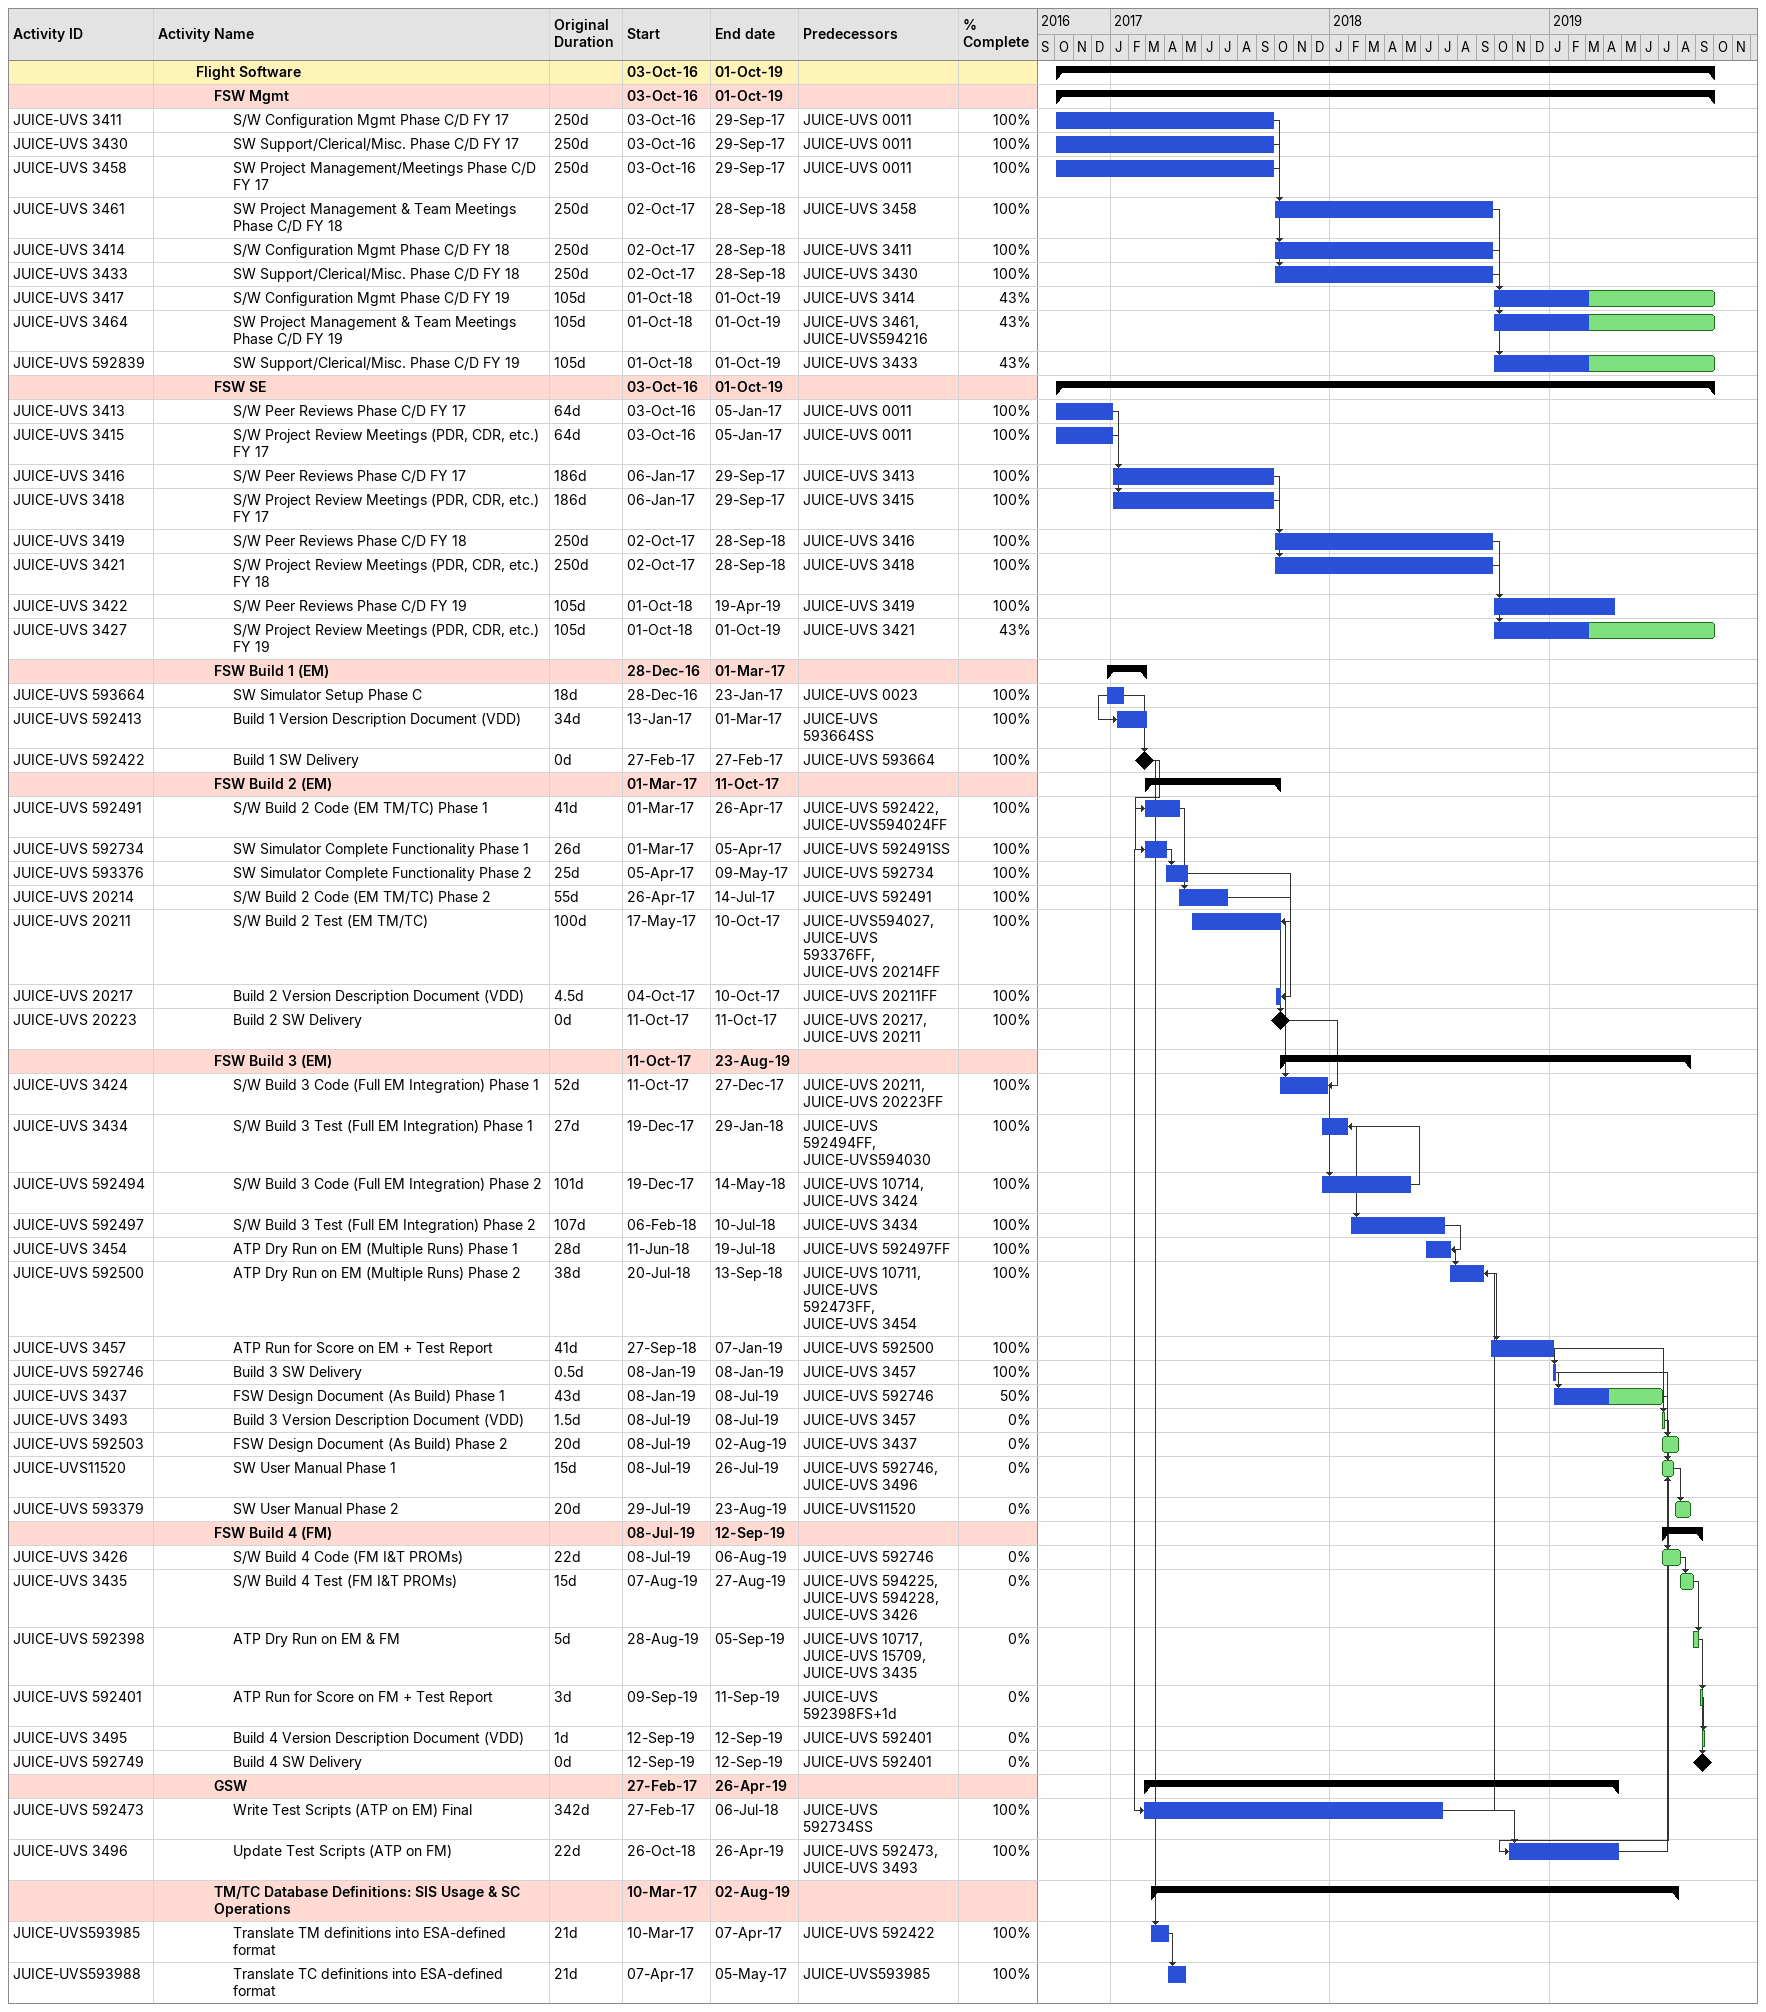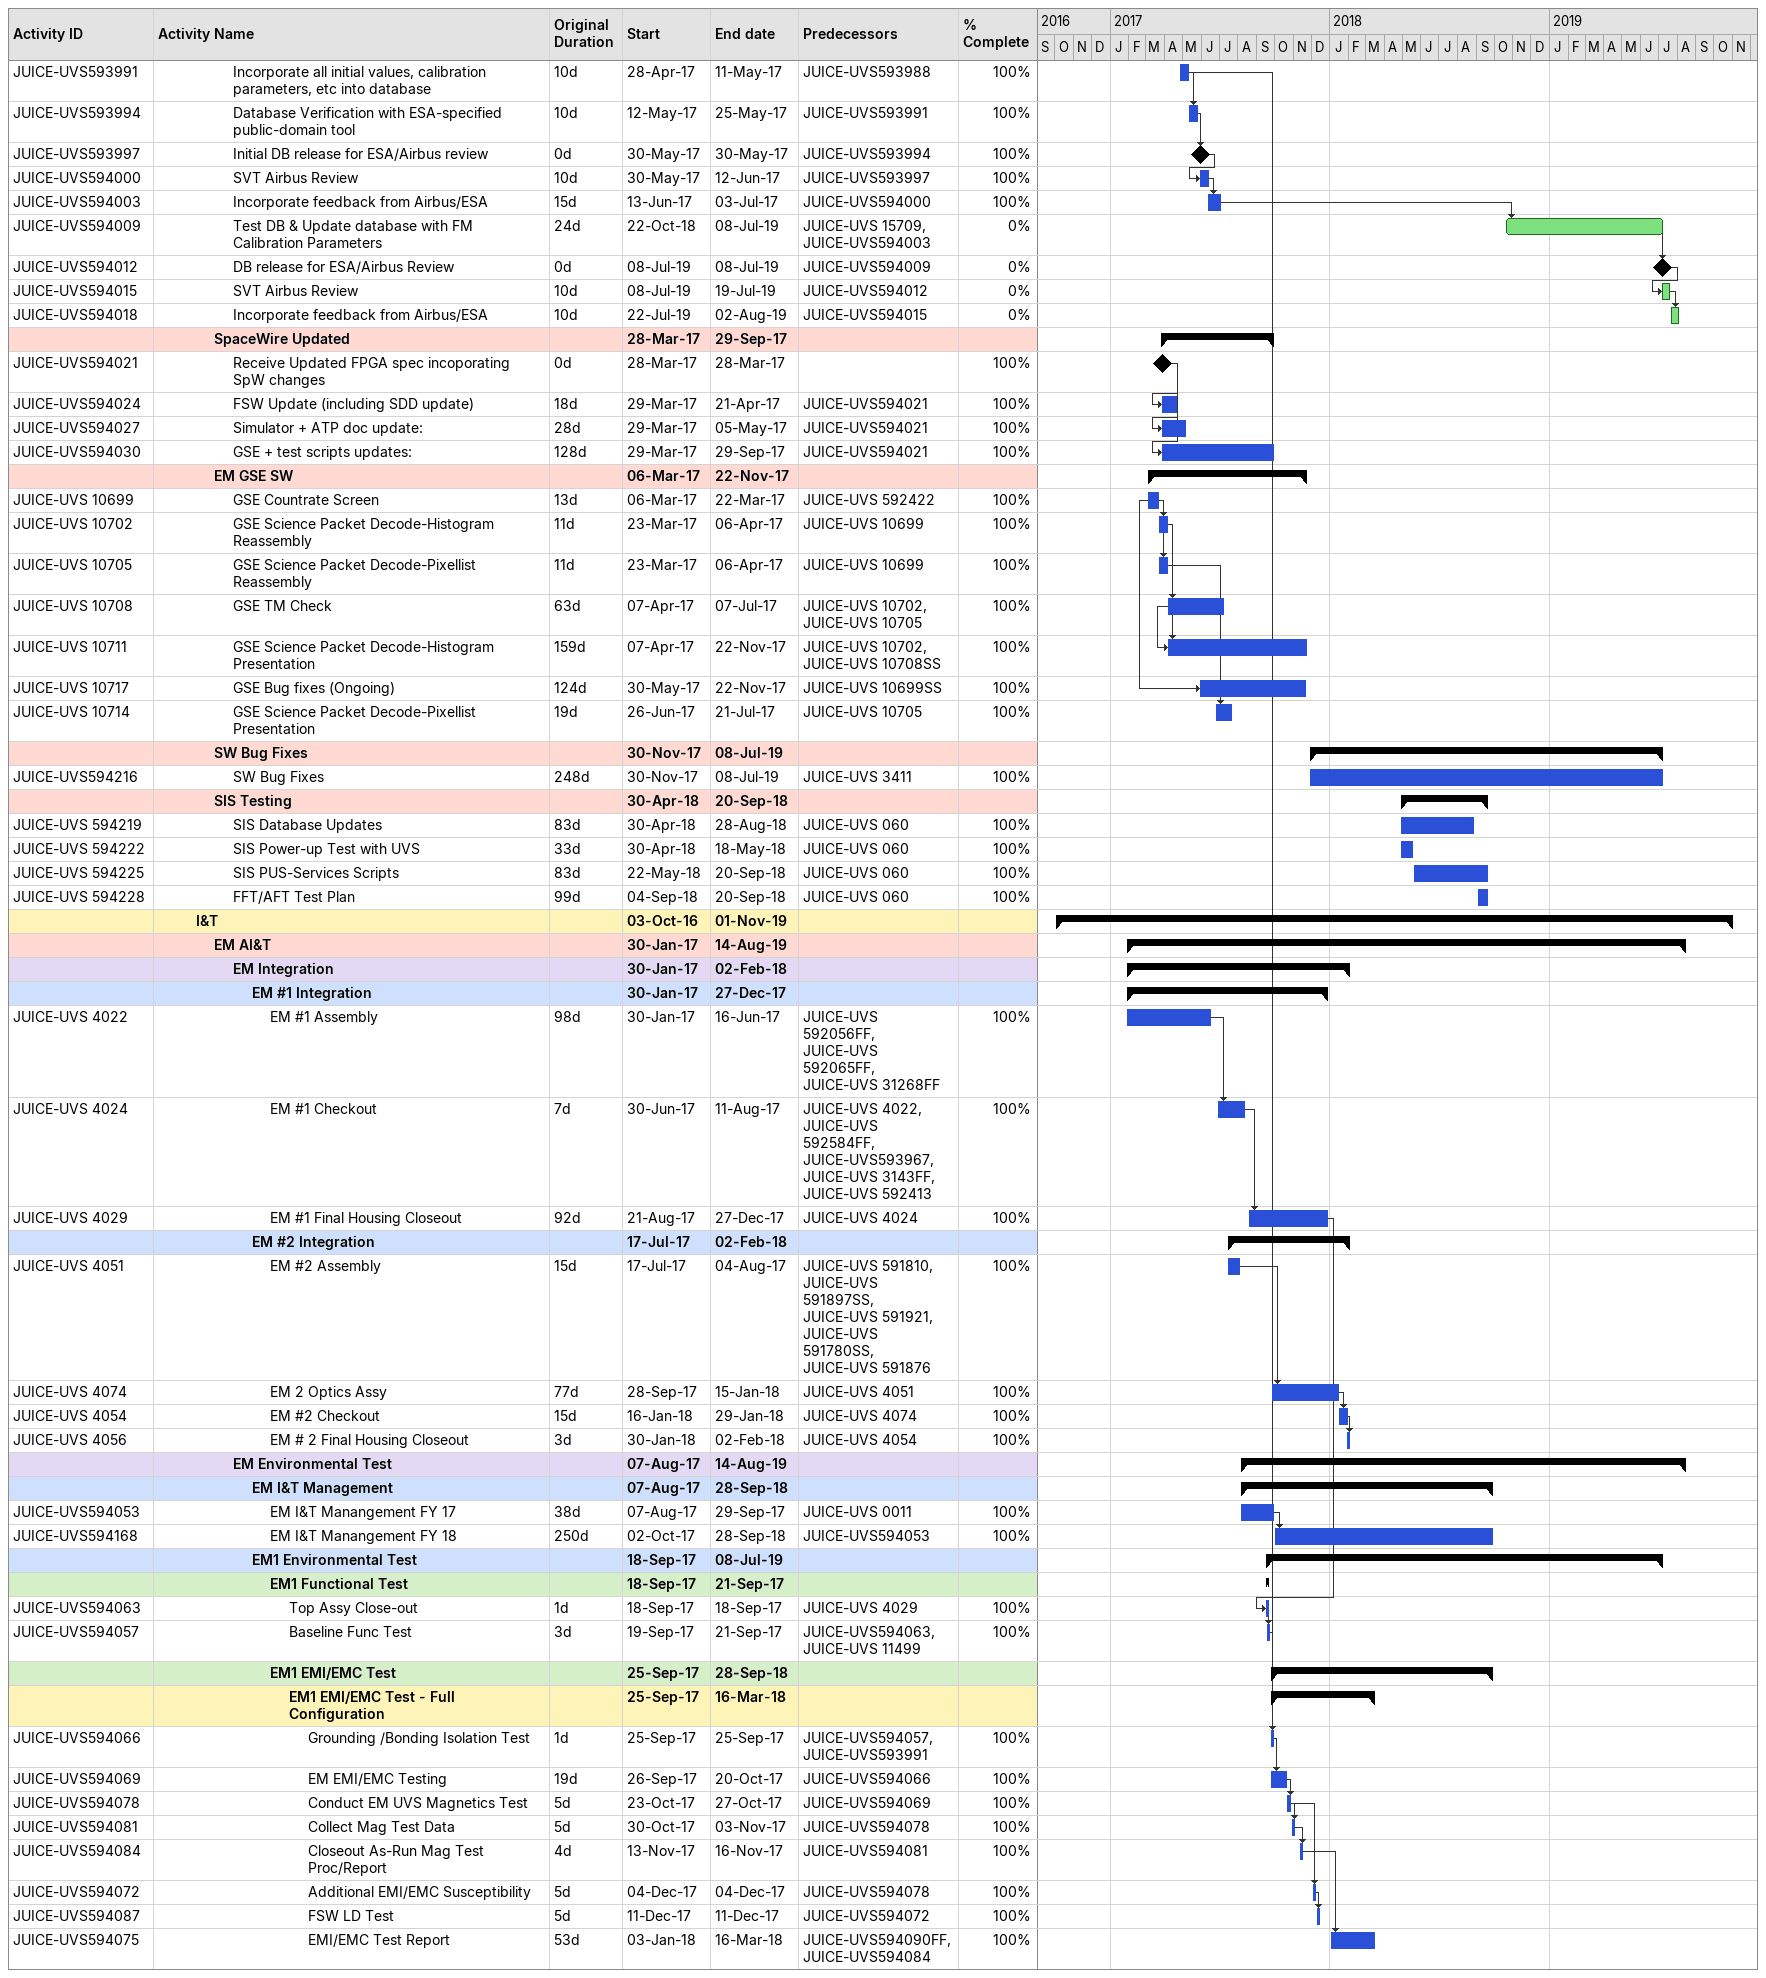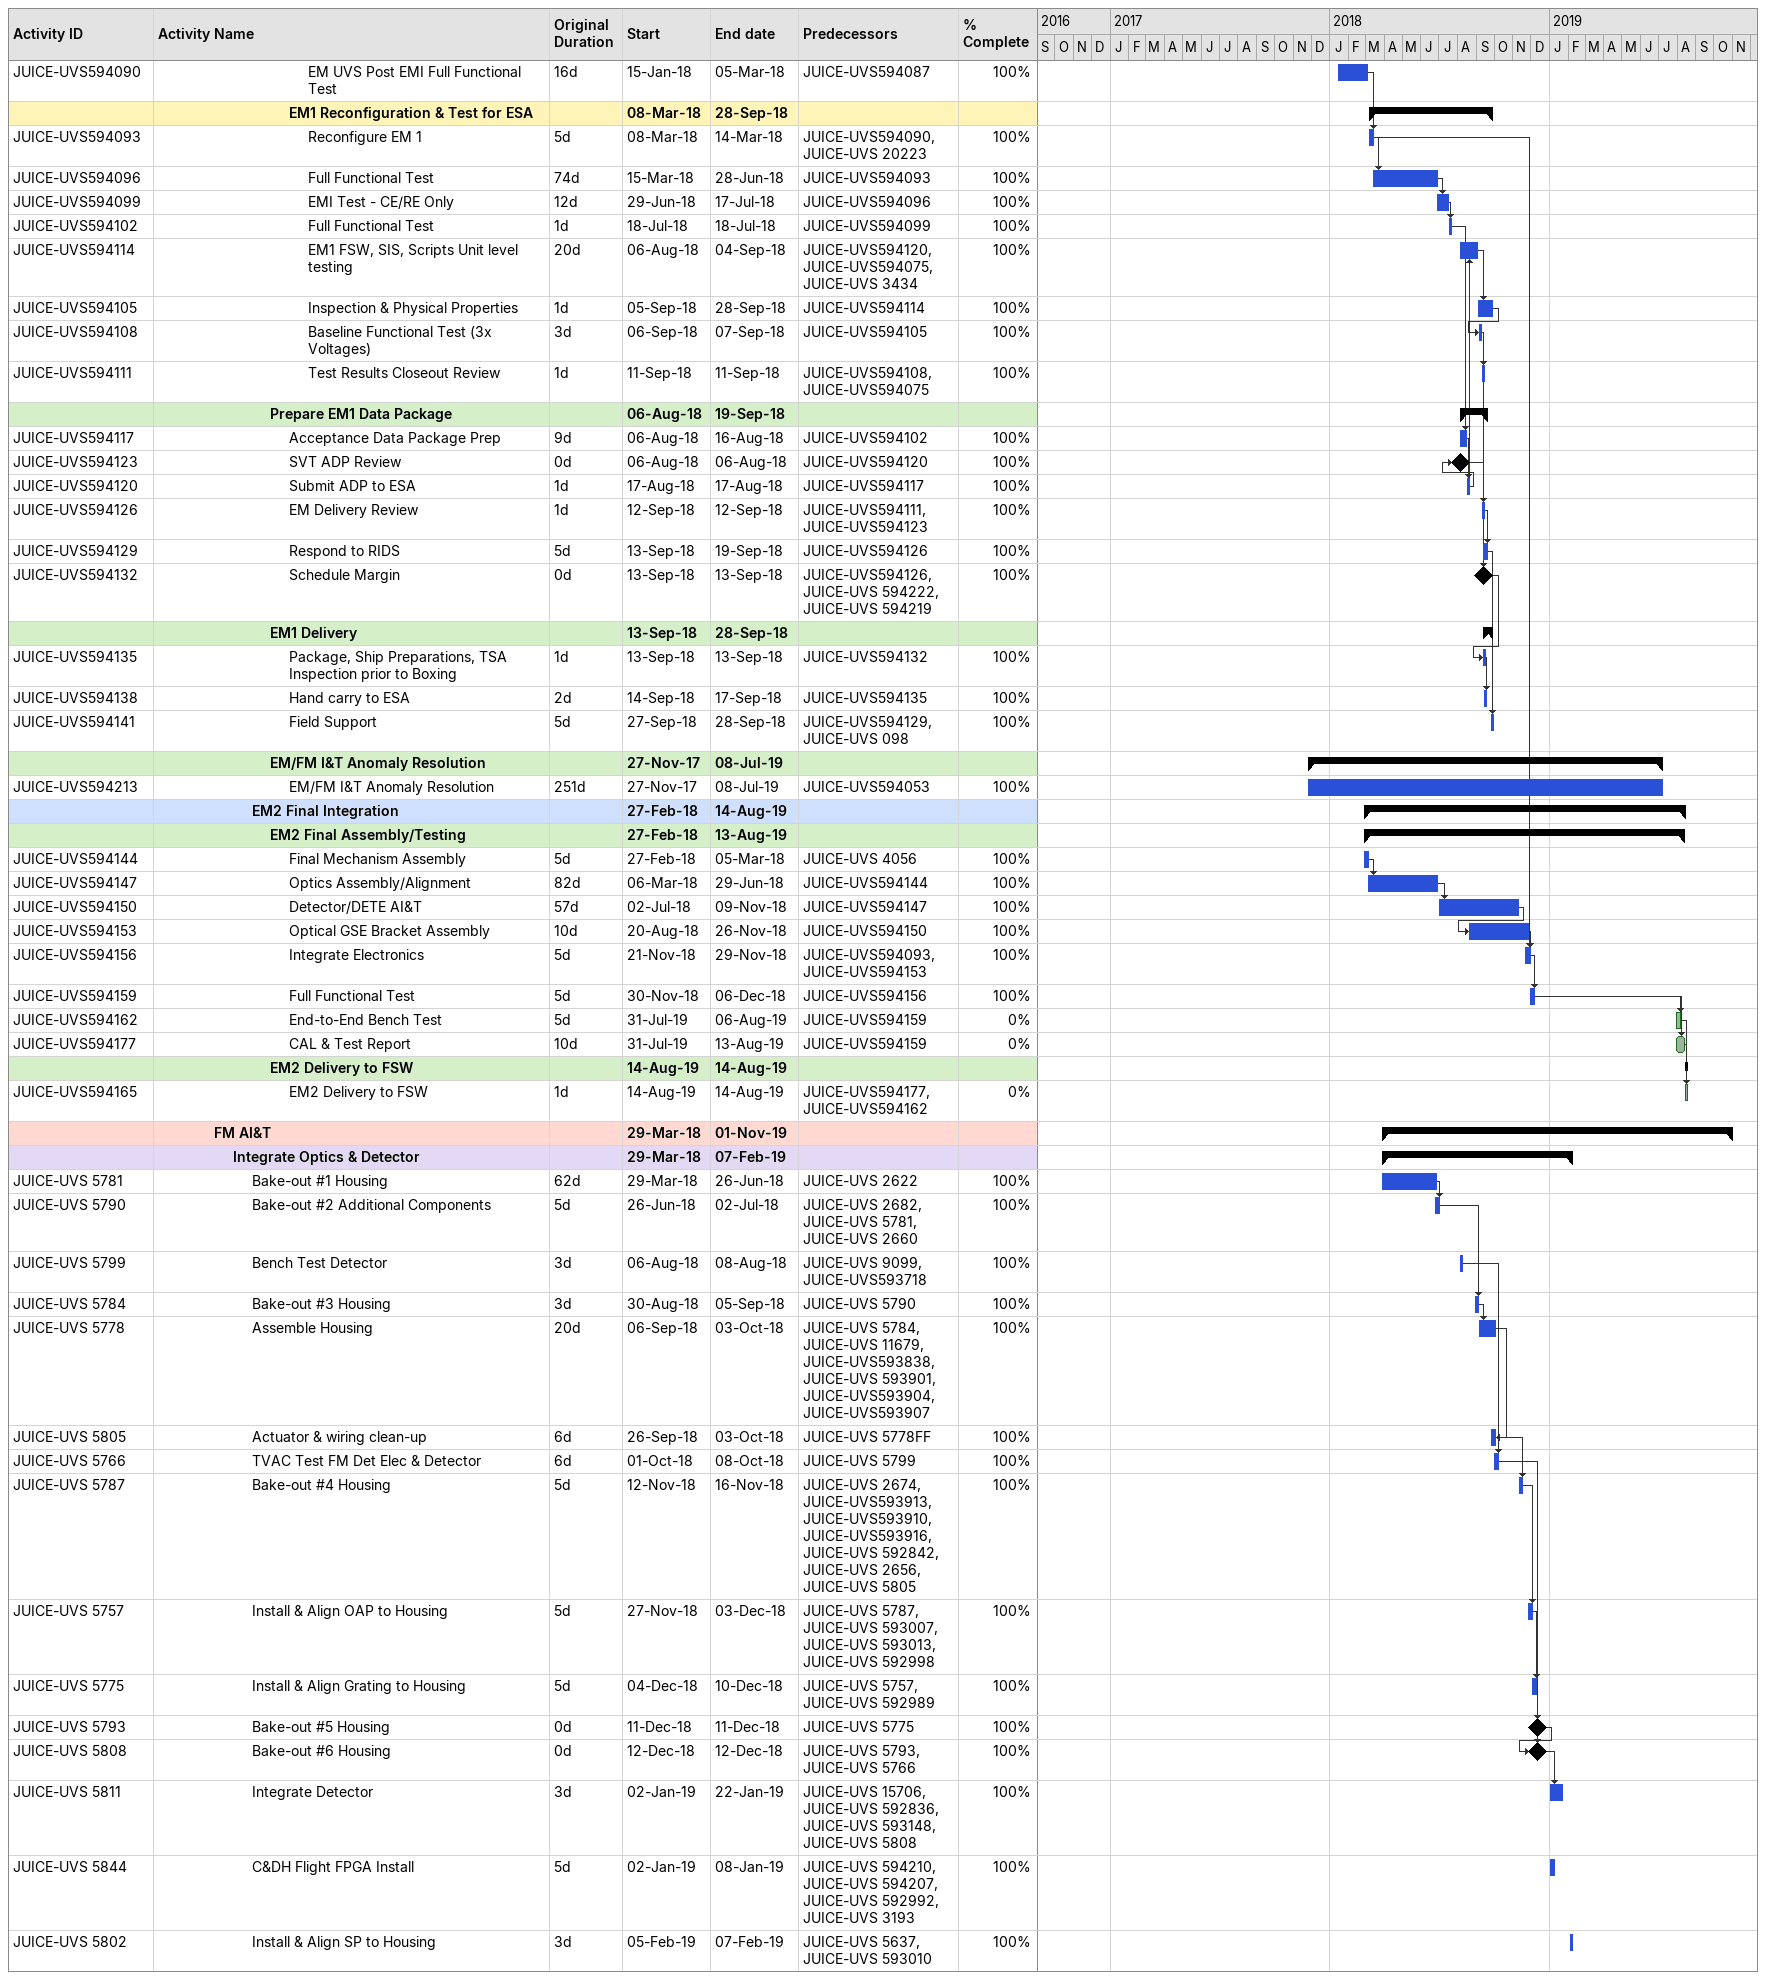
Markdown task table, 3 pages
| ID | Level | Task | Original duration | Start | Finish | Predecessors | % complete |
|---|---|---|---|---|---|---|---|
|  | 3 | **Flight Software** |  | 2016-10-03 | 2019-10-01 |  |  |
|  | 4 | **FSW Mgmt** |  | 2016-10-03 | 2019-10-01 |  |  |
| JUICE-UVS 3411 | 5 | S/W Configuration Mgmt Phase C/D FY 17 | 250d | 2016-10-03 | 2017-09-29 | JUICE-UVS 0011 | 100 |
| JUICE-UVS 3430 | 5 | SW Support/Clerical/Misc. Phase C/D FY 17 | 250d | 2016-10-03 | 2017-09-29 | JUICE-UVS 0011 | 100 |
| JUICE-UVS 3458 | 5 | SW Project Management/Meetings Phase C/D FY 17 | 250d | 2016-10-03 | 2017-09-29 | JUICE-UVS 0011 | 100 |
| JUICE-UVS 3461 | 5 | SW Project Management & Team Meetings Phase C/D FY 18 | 250d | 2017-10-02 | 2018-09-28 | JUICE-UVS 3458 | 100 |
| JUICE-UVS 3414 | 5 | S/W Configuration Mgmt Phase C/D FY 18 | 250d | 2017-10-02 | 2018-09-28 | JUICE-UVS 3411 | 100 |
| JUICE-UVS 3433 | 5 | SW Support/Clerical/Misc. Phase C/D FY 18 | 250d | 2017-10-02 | 2018-09-28 | JUICE-UVS 3430 | 100 |
| JUICE-UVS 3417 | 5 | S/W Configuration Mgmt Phase C/D FY 19 | 105d | 2018-10-01 | 2019-10-01 | JUICE-UVS 3414 | 43 |
| JUICE-UVS 3464 | 5 | SW Project Management & Team Meetings Phase C/D FY 19 | 105d | 2018-10-01 | 2019-10-01 | JUICE-UVS 3461, JUICE-UVS594216 | 43 |
| JUICE-UVS 592839 | 5 | SW Support/Clerical/Misc. Phase C/D FY 19 | 105d | 2018-10-01 | 2019-10-01 | JUICE-UVS 3433 | 43 |
|  | 4 | **FSW SE** |  | 2016-10-03 | 2019-10-01 |  |  |
| JUICE-UVS 3413 | 5 | S/W Peer Reviews Phase C/D FY 17 | 64d | 2016-10-03 | 2017-01-05 | JUICE-UVS 0011 | 100 |
| JUICE-UVS 3415 | 5 | S/W Project Review Meetings (PDR, CDR, etc.) FY 17 | 64d | 2016-10-03 | 2017-01-05 | JUICE-UVS 0011 | 100 |
| JUICE-UVS 3416 | 5 | S/W Peer Reviews Phase C/D FY 17 | 186d | 2017-01-06 | 2017-09-29 | JUICE-UVS 3413 | 100 |
| JUICE-UVS 3418 | 5 | S/W Project Review Meetings (PDR, CDR, etc.) FY 17 | 186d | 2017-01-06 | 2017-09-29 | JUICE-UVS 3415 | 100 |
| JUICE-UVS 3419 | 5 | S/W Peer Reviews Phase C/D FY 18 | 250d | 2017-10-02 | 2018-09-28 | JUICE-UVS 3416 | 100 |
| JUICE-UVS 3421 | 5 | S/W Project Review Meetings (PDR, CDR, etc.) FY 18 | 250d | 2017-10-02 | 2018-09-28 | JUICE-UVS 3418 | 100 |
| JUICE-UVS 3422 | 5 | S/W Peer Reviews Phase C/D FY 19 | 105d | 2018-10-01 | 2019-04-19 | JUICE-UVS 3419 | 100 |
| JUICE-UVS 3427 | 5 | S/W Project Review Meetings (PDR, CDR, etc.) FY 19 | 105d | 2018-10-01 | 2019-10-01 | JUICE-UVS 3421 | 43 |
|  | 4 | **FSW Build 1 (EM)** |  | 2016-12-28 | 2017-03-01 |  |  |
| JUICE-UVS 593664 | 5 | SW Simulator Setup Phase C | 18d | 2016-12-28 | 2017-01-23 | JUICE-UVS 0023 | 100 |
| JUICE-UVS 592413 | 5 | Build 1 Version Description Document (VDD) | 34d | 2017-01-13 | 2017-03-01 | JUICE-UVS 593664SS | 100 |
| JUICE-UVS 592422 | 5 | Build 1 SW Delivery | 0d | 2017-02-27 | 2017-02-27 | JUICE-UVS 593664 | 100 |
|  | 4 | **FSW Build 2 (EM)** |  | 2017-03-01 | 2017-10-11 |  |  |
| JUICE-UVS 592491 | 5 | S/W Build 2 Code (EM TM/TC) Phase 1 | 41d | 2017-03-01 | 2017-04-26 | JUICE-UVS 592422, JUICE-UVS594024FF | 100 |
| JUICE-UVS 592734 | 5 | SW Simulator Complete Functionality Phase 1 | 26d | 2017-03-01 | 2017-04-05 | JUICE-UVS 592491SS | 100 |
| JUICE-UVS 593376 | 5 | SW Simulator Complete Functionality Phase 2 | 25d | 2017-04-05 | 2017-05-09 | JUICE-UVS 592734 | 100 |
| JUICE-UVS 20214 | 5 | S/W Build 2 Code (EM TM/TC) Phase 2 | 55d | 2017-04-26 | 2017-07-14 | JUICE-UVS 592491 | 100 |
| JUICE-UVS 20211 | 5 | S/W Build 2 Test (EM TM/TC) | 100d | 2017-05-17 | 2017-10-10 | JUICE-UVS594027, JUICE-UVS 593376FF, JUICE-UVS 20214FF | 100 |
| JUICE-UVS 20217 | 5 | Build 2 Version Description Document (VDD) | 4.5d | 2017-10-04 | 2017-10-10 | JUICE-UVS 20211FF | 100 |
| JUICE-UVS 20223 | 5 | Build 2 SW Delivery | 0d | 2017-10-11 | 2017-10-11 | JUICE-UVS 20217, JUICE-UVS 20211 | 100 |
|  | 4 | **FSW Build 3 (EM)** |  | 2017-10-11 | 2019-08-23 |  |  |
| JUICE-UVS 3424 | 5 | S/W Build 3 Code (Full EM Integration) Phase 1 | 52d | 2017-10-11 | 2017-12-27 | JUICE-UVS 20211, JUICE-UVS 20223FF | 100 |
| JUICE-UVS 3434 | 5 | S/W Build 3 Test (Full EM Integration) Phase 1 | 27d | 2017-12-19 | 2018-01-29 | JUICE-UVS 592494FF, JUICE-UVS594030 | 100 |
| JUICE-UVS 592494 | 5 | S/W Build 3 Code (Full EM Integration) Phase 2 | 101d | 2017-12-19 | 2018-05-14 | JUICE-UVS 10714, JUICE-UVS 3424 | 100 |
| JUICE-UVS 592497 | 5 | S/W Build 3 Test (Full EM Integration) Phase 2 | 107d | 2018-02-06 | 2018-07-10 | JUICE-UVS 3434 | 100 |
| JUICE-UVS 3454 | 5 | ATP Dry Run on EM (Multiple Runs) Phase 1 | 28d | 2018-06-11 | 2018-07-19 | JUICE-UVS 592497FF | 100 |
| JUICE-UVS 592500 | 5 | ATP Dry Run on EM (Multiple Runs) Phase 2 | 38d | 2018-07-20 | 2018-09-13 | JUICE-UVS 10711, JUICE-UVS 592473FF, JUICE-UVS 3454 | 100 |
| JUICE-UVS 3457 | 5 | ATP Run for Score on EM + Test Report | 41d | 2018-09-27 | 2019-01-07 | JUICE-UVS 592500 | 100 |
| JUICE-UVS 592746 | 5 | Build 3 SW Delivery | 0.5d | 2019-01-08 | 2019-01-08 | JUICE-UVS 3457 | 100 |
| JUICE-UVS 3437 | 5 | FSW Design Document (As Build) Phase 1 | 43d | 2019-01-08 | 2019-07-08 | JUICE-UVS 592746 | 50 |
| JUICE-UVS 3493 | 5 | Build 3 Version Description Document (VDD) | 1.5d | 2019-07-08 | 2019-07-08 | JUICE-UVS 3457 | 0 |
| JUICE-UVS 592503 | 5 | FSW Design Document (As Build) Phase 2 | 20d | 2019-07-08 | 2019-08-02 | JUICE-UVS 3437 | 0 |
| JUICE-UVS11520 | 5 | SW User Manual Phase 1 | 15d | 2019-07-08 | 2019-07-26 | JUICE-UVS 592746, JUICE-UVS 3496 | 0 |
| JUICE-UVS 593379 | 5 | SW User Manual Phase 2 | 20d | 2019-07-29 | 2019-08-23 | JUICE-UVS11520 | 0 |
|  | 4 | **FSW Build 4 (FM)** |  | 2019-07-08 | 2019-09-12 |  |  |
| JUICE-UVS 3426 | 5 | S/W Build 4 Code (FM I&T PROMs) | 22d | 2019-07-08 | 2019-08-06 | JUICE-UVS 592746 | 0 |
| JUICE-UVS 3435 | 5 | S/W Build 4 Test (FM I&T PROMs) | 15d | 2019-08-07 | 2019-08-27 | JUICE-UVS 594225, JUICE-UVS 594228, JUICE-UVS 3426 | 0 |
| JUICE-UVS 592398 | 5 | ATP Dry Run on EM & FM | 5d | 2019-08-28 | 2019-09-05 | JUICE-UVS 10717, JUICE-UVS 15709, JUICE-UVS 3435 | 0 |
| JUICE-UVS 592401 | 5 | ATP Run for Score on FM + Test Report | 3d | 2019-09-09 | 2019-09-11 | JUICE-UVS 592398FS+1d | 0 |
| JUICE-UVS 3495 | 5 | Build 4 Version Description Document (VDD) | 1d | 2019-09-12 | 2019-09-12 | JUICE-UVS 592401 | 0 |
| JUICE-UVS 592749 | 5 | Build 4 SW Delivery | 0d | 2019-09-12 | 2019-09-12 | JUICE-UVS 592401 | 0 |
|  | 4 | **GSW** |  | 2017-02-27 | 2019-04-26 |  |  |
| JUICE-UVS 592473 | 5 | Write Test Scripts (ATP on EM) Final | 342d | 2017-02-27 | 2018-07-06 | JUICE-UVS 592734SS | 100 |
| JUICE-UVS 3496 | 5 | Update Test Scripts (ATP on FM) | 22d | 2018-10-26 | 2019-04-26 | JUICE-UVS 592473, JUICE-UVS 3493 | 100 |
|  | 4 | **TM/TC Database Definitions: SIS Usage & SC Operations** |  | 2017-03-10 | 2019-08-02 |  |  |
| JUICE-UVS593985 | 5 | Translate TM definitions into ESA-defined format | 21d | 2017-03-10 | 2017-04-07 | JUICE-UVS 592422 | 100 |
| JUICE-UVS593988 | 5 | Translate TC definitions into ESA-defined format | 21d | 2017-04-07 | 2017-05-05 | JUICE-UVS593985 | 100 |
| JUICE-UVS593991 | 5 | Incorporate all initial values, calibration parameters, etc into database | 10d | 2017-04-28 | 2017-05-11 | JUICE-UVS593988 | 100 |
| JUICE-UVS593994 | 5 | Database Verification with ESA-specified public-domain tool | 10d | 2017-05-12 | 2017-05-25 | JUICE-UVS593991 | 100 |
| JUICE-UVS593997 | 5 | Initial DB release for ESA/Airbus review | 0d | 2017-05-30 | 2017-05-30 | JUICE-UVS593994 | 100 |
| JUICE-UVS594000 | 5 | SVT Airbus Review | 10d | 2017-05-30 | 2017-06-12 | JUICE-UVS593997 | 100 |
| JUICE-UVS594003 | 5 | Incorporate feedback from Airbus/ESA | 15d | 2017-06-13 | 2017-07-03 | JUICE-UVS594000 | 100 |
| JUICE-UVS594009 | 5 | Test DB & Update database with FM Calibration Parameters | 24d | 2018-10-22 | 2019-07-08 | JUICE-UVS 15709, JUICE-UVS594003 | 0 |
| JUICE-UVS594012 | 5 | DB release for ESA/Airbus Review | 0d | 2019-07-08 | 2019-07-08 | JUICE-UVS594009 | 0 |
| JUICE-UVS594015 | 5 | SVT Airbus Review | 10d | 2019-07-08 | 2019-07-19 | JUICE-UVS594012 | 0 |
| JUICE-UVS594018 | 5 | Incorporate feedback from Airbus/ESA | 10d | 2019-07-22 | 2019-08-02 | JUICE-UVS594015 | 0 |
|  | 4 | **SpaceWire Updated** |  | 2017-03-28 | 2017-09-29 |  |  |
| JUICE-UVS594021 | 5 | Receive Updated FPGA spec incoporating SpW changes | 0d | 2017-03-28 | 2017-03-28 |  | 100 |
| JUICE-UVS594024 | 5 | FSW Update (including SDD update) | 18d | 2017-03-29 | 2017-04-21 | JUICE-UVS594021 | 100 |
| JUICE-UVS594027 | 5 | Simulator + ATP doc update: | 28d | 2017-03-29 | 2017-05-05 | JUICE-UVS594021 | 100 |
| JUICE-UVS594030 | 5 | GSE + test scripts updates: | 128d | 2017-03-29 | 2017-09-29 | JUICE-UVS594021 | 100 |
|  | 4 | **EM GSE SW** |  | 2017-03-06 | 2017-11-22 |  |  |
| JUICE-UVS 10699 | 5 | GSE Countrate Screen | 13d | 2017-03-06 | 2017-03-22 | JUICE-UVS 592422 | 100 |
| JUICE-UVS 10702 | 5 | GSE Science Packet Decode-Histogram Reassembly | 11d | 2017-03-23 | 2017-04-06 | JUICE-UVS 10699 | 100 |
| JUICE-UVS 10705 | 5 | GSE Science Packet Decode-Pixellist Reassembly | 11d | 2017-03-23 | 2017-04-06 | JUICE-UVS 10699 | 100 |
| JUICE-UVS 10708 | 5 | GSE TM Check | 63d | 2017-04-07 | 2017-07-07 | JUICE-UVS 10702, JUICE-UVS 10705 | 100 |
| JUICE-UVS 10711 | 5 | GSE Science Packet Decode-Histogram Presentation | 159d | 2017-04-07 | 2017-11-22 | JUICE-UVS 10702, JUICE-UVS 10708SS | 100 |
| JUICE-UVS 10717 | 5 | GSE Bug fixes (Ongoing) | 124d | 2017-05-30 | 2017-11-22 | JUICE-UVS 10699SS | 100 |
| JUICE-UVS 10714 | 5 | GSE Science Packet Decode-Pixellist Presentation | 19d | 2017-06-26 | 2017-07-21 | JUICE-UVS 10705 | 100 |
|  | 4 | **SW Bug Fixes** |  | 2017-11-30 | 2019-07-08 |  |  |
| JUICE-UVS594216 | 5 | SW Bug Fixes | 248d | 2017-11-30 | 2019-07-08 | JUICE-UVS 3411 | 100 |
|  | 4 | **SIS Testing** |  | 2018-04-30 | 2018-09-20 |  |  |
| JUICE-UVS 594219 | 5 | SIS Database Updates | 83d | 2018-04-30 | 2018-08-28 | JUICE-UVS 060 | 100 |
| JUICE-UVS 594222 | 5 | SIS Power-up Test with UVS | 33d | 2018-04-30 | 2018-05-18 | JUICE-UVS 060 | 100 |
| JUICE-UVS 594225 | 5 | SIS PUS-Services Scripts | 83d | 2018-05-22 | 2018-09-20 | JUICE-UVS 060 | 100 |
| JUICE-UVS 594228 | 5 | FFT/AFT Test Plan | 99d | 2018-09-04 | 2018-09-20 | JUICE-UVS 060 | 100 |
|  | 3 | **I&T** |  | 2016-10-03 | 2019-11-01 |  |  |
|  | 4 | **EM AI&T** |  | 2017-01-30 | 2019-08-14 |  |  |
|  | 5 | **EM Integration** |  | 2017-01-30 | 2018-02-02 |  |  |
|  | 6 | **EM #1 Integration** |  | 2017-01-30 | 2017-12-27 |  |  |
| JUICE-UVS 4022 | 7 | EM #1 Assembly | 98d | 2017-01-30 | 2017-06-16 | JUICE-UVS 592056FF, JUICE-UVS 592065FF, JUICE-UVS 31268FF | 100 |
| JUICE-UVS 4024 | 7 | EM #1 Checkout | 7d | 2017-06-30 | 2017-08-11 | JUICE-UVS 4022, JUICE-UVS 592584FF, JUICE-UVS593967, JUICE-UVS 3143FF, JUICE-UVS 592413 | 100 |
| JUICE-UVS 4029 | 7 | EM #1 Final Housing Closeout | 92d | 2017-08-21 | 2017-12-27 | JUICE-UVS 4024 | 100 |
|  | 6 | **EM #2 Integration** |  | 2017-07-17 | 2018-02-02 |  |  |
| JUICE-UVS 4051 | 7 | EM #2 Assembly | 15d | 2017-07-17 | 2017-08-04 | JUICE-UVS 591810, JUICE-UVS 591897SS, JUICE-UVS 591921, JUICE-UVS 591780SS, JUICE-UVS 591876 | 100 |
| JUICE-UVS 4074 | 7 | EM 2 Optics Assy | 77d | 2017-09-28 | 2018-01-15 | JUICE-UVS 4051 | 100 |
| JUICE-UVS 4054 | 7 | EM #2 Checkout | 15d | 2018-01-16 | 2018-01-29 | JUICE-UVS 4074 | 100 |
| JUICE-UVS 4056 | 7 | EM # 2 Final Housing Closeout | 3d | 2018-01-30 | 2018-02-02 | JUICE-UVS 4054 | 100 |
|  | 5 | **EM Environmental Test** |  | 2017-08-07 | 2019-08-14 |  |  |
|  | 6 | **EM I&T Management** |  | 2017-08-07 | 2018-09-28 |  |  |
| JUICE-UVS594053 | 7 | EM I&T Manangement FY 17 | 38d | 2017-08-07 | 2017-09-29 | JUICE-UVS 0011 | 100 |
| JUICE-UVS594168 | 7 | EM I&T Manangement FY 18 | 250d | 2017-10-02 | 2018-09-28 | JUICE-UVS594053 | 100 |
|  | 6 | **EM1 Environmental Test** |  | 2017-09-18 | 2019-07-08 |  |  |
|  | 7 | **EM1 Functional Test** |  | 2017-09-18 | 2017-09-21 |  |  |
| JUICE-UVS594063 | 8 | Top Assy Close-out | 1d | 2017-09-18 | 2017-09-18 | JUICE-UVS 4029 | 100 |
| JUICE-UVS594057 | 8 | Baseline Func Test | 3d | 2017-09-19 | 2017-09-21 | JUICE-UVS594063, JUICE-UVS 11499 | 100 |
|  | 7 | **EM1 EMI/EMC Test** |  | 2017-09-25 | 2018-09-28 |  |  |
|  | 8 | **EM1 EMI/EMC Test - Full Configuration** |  | 2017-09-25 | 2018-03-16 |  |  |
| JUICE-UVS594066 | 9 | Grounding /Bonding Isolation Test | 1d | 2017-09-25 | 2017-09-25 | JUICE-UVS594057, JUICE-UVS593991 | 100 |
| JUICE-UVS594069 | 9 | EM EMI/EMC Testing | 19d | 2017-09-26 | 2017-10-20 | JUICE-UVS594066 | 100 |
| JUICE-UVS594078 | 9 | Conduct EM UVS Magnetics Test | 5d | 2017-10-23 | 2017-10-27 | JUICE-UVS594069 | 100 |
| JUICE-UVS594081 | 9 | Collect Mag Test Data | 5d | 2017-10-30 | 2017-11-03 | JUICE-UVS594078 | 100 |
| JUICE-UVS594084 | 9 | Closeout As-Run Mag Test Proc/Report | 4d | 2017-11-13 | 2017-11-16 | JUICE-UVS594081 | 100 |
| JUICE-UVS594072 | 9 | Additional EMI/EMC Susceptibility | 5d | 2017-12-04 | 2017-12-04 | JUICE-UVS594078 | 100 |
| JUICE-UVS594087 | 9 | FSW LD Test | 5d | 2017-12-11 | 2017-12-11 | JUICE-UVS594072 | 100 |
| JUICE-UVS594075 | 9 | EMI/EMC Test Report | 53d | 2018-01-03 | 2018-03-16 | JUICE-UVS594090FF, JUICE-UVS594084 | 100 |
| JUICE-UVS594090 | 9 | EM UVS Post EMI Full Functional Test | 16d | 2018-01-15 | 2018-03-05 | JUICE-UVS594087 | 100 |
|  | 8 | **EM1 Reconfiguration & Test for ESA** |  | 2018-03-08 | 2018-09-28 |  |  |
| JUICE-UVS594093 | 9 | Reconfigure EM 1 | 5d | 2018-03-08 | 2018-03-14 | JUICE-UVS594090, JUICE-UVS 20223 | 100 |
| JUICE-UVS594096 | 9 | Full Functional Test | 74d | 2018-03-15 | 2018-06-28 | JUICE-UVS594093 | 100 |
| JUICE-UVS594099 | 9 | EMI Test - CE/RE Only | 12d | 2018-06-29 | 2018-07-17 | JUICE-UVS594096 | 100 |
| JUICE-UVS594102 | 9 | Full Functional Test | 1d | 2018-07-18 | 2018-07-18 | JUICE-UVS594099 | 100 |
| JUICE-UVS594114 | 9 | EM1 FSW, SIS, Scripts Unit level testing | 20d | 2018-08-06 | 2018-09-04 | JUICE-UVS594120, JUICE-UVS594075, JUICE-UVS 3434 | 100 |
| JUICE-UVS594105 | 9 | Inspection & Physical Properties | 1d | 2018-09-05 | 2018-09-28 | JUICE-UVS594114 | 100 |
| JUICE-UVS594108 | 9 | Baseline Functional Test (3x Voltages) | 3d | 2018-09-06 | 2018-09-07 | JUICE-UVS594105 | 100 |
| JUICE-UVS594111 | 9 | Test Results Closeout Review | 1d | 2018-09-11 | 2018-09-11 | JUICE-UVS594108, JUICE-UVS594075 | 100 |
|  | 7 | **Prepare EM1 Data Package** |  | 2018-08-06 | 2018-09-19 |  |  |
| JUICE-UVS594117 | 8 | Acceptance Data Package Prep | 9d | 2018-08-06 | 2018-08-16 | JUICE-UVS594102 | 100 |
| JUICE-UVS594123 | 8 | SVT ADP Review | 0d | 2018-08-06 | 2018-08-06 | JUICE-UVS594120 | 100 |
| JUICE-UVS594120 | 8 | Submit ADP to ESA | 1d | 2018-08-17 | 2018-08-17 | JUICE-UVS594117 | 100 |
| JUICE-UVS594126 | 8 | EM Delivery Review | 1d | 2018-09-12 | 2018-09-12 | JUICE-UVS594111, JUICE-UVS594123 | 100 |
| JUICE-UVS594129 | 8 | Respond to RIDS | 5d | 2018-09-13 | 2018-09-19 | JUICE-UVS594126 | 100 |
| JUICE-UVS594132 | 8 | Schedule Margin | 0d | 2018-09-13 | 2018-09-13 | JUICE-UVS594126, JUICE-UVS 594222, JUICE-UVS 594219 | 100 |
|  | 7 | **EM1 Delivery** |  | 2018-09-13 | 2018-09-28 |  |  |
| JUICE-UVS594135 | 8 | Package, Ship Preparations, TSA Inspection prior to Boxing | 1d | 2018-09-13 | 2018-09-13 | JUICE-UVS594132 | 100 |
| JUICE-UVS594138 | 8 | Hand carry to ESA | 2d | 2018-09-14 | 2018-09-17 | JUICE-UVS594135 | 100 |
| JUICE-UVS594141 | 8 | Field Support | 5d | 2018-09-27 | 2018-09-28 | JUICE-UVS594129, JUICE-UVS 098 | 100 |
|  | 7 | **EM/FM I&T Anomaly Resolution** |  | 2017-11-27 | 2019-07-08 |  |  |
| JUICE-UVS594213 | 8 | EM/FM I&T Anomaly Resolution | 251d | 2017-11-27 | 2019-07-08 | JUICE-UVS594053 | 100 |
|  | 6 | **EM2 Final Integration** |  | 2018-02-27 | 2019-08-14 |  |  |
|  | 7 | **EM2 Final Assembly/Testing** |  | 2018-02-27 | 2019-08-13 |  |  |
| JUICE-UVS594144 | 8 | Final Mechanism Assembly | 5d | 2018-02-27 | 2018-03-05 | JUICE-UVS 4056 | 100 |
| JUICE-UVS594147 | 8 | Optics Assembly/Alignment | 82d | 2018-03-06 | 2018-06-29 | JUICE-UVS594144 | 100 |
| JUICE-UVS594150 | 8 | Detector/DETE AI&T | 57d | 2018-07-02 | 2018-11-09 | JUICE-UVS594147 | 100 |
| JUICE-UVS594153 | 8 | Optical GSE Bracket Assembly | 10d | 2018-08-20 | 2018-11-26 | JUICE-UVS594150 | 100 |
| JUICE-UVS594156 | 8 | Integrate Electronics | 5d | 2018-11-21 | 2018-11-29 | JUICE-UVS594093, JUICE-UVS594153 | 100 |
| JUICE-UVS594159 | 8 | Full Functional Test | 5d | 2018-11-30 | 2018-12-06 | JUICE-UVS594156 | 100 |
| JUICE-UVS594162 | 8 | End-to-End Bench Test | 5d | 2019-07-31 | 2019-08-06 | JUICE-UVS594159 | 0 |
| JUICE-UVS594177 | 8 | CAL & Test Report | 10d | 2019-07-31 | 2019-08-13 | JUICE-UVS594159 | 0 |
|  | 7 | **EM2 Delivery to FSW** |  | 2019-08-14 | 2019-08-14 |  |  |
| JUICE-UVS594165 | 8 | EM2 Delivery to FSW | 1d | 2019-08-14 | 2019-08-14 | JUICE-UVS594177, JUICE-UVS594162 | 0 |
|  | 4 | **FM AI&T** |  | 2018-03-29 | 2019-11-01 |  |  |
|  | 5 | **Integrate Optics & Detector** |  | 2018-03-29 | 2019-02-07 |  |  |
| JUICE-UVS 5781 | 6 | Bake-out #1 Housing | 62d | 2018-03-29 | 2018-06-26 | JUICE-UVS 2622 | 100 |
| JUICE-UVS 5790 | 6 | Bake-out #2 Additional Components | 5d | 2018-06-26 | 2018-07-02 | JUICE-UVS 2682, JUICE-UVS 5781, JUICE-UVS 2660 | 100 |
| JUICE-UVS 5799 | 6 | Bench Test Detector | 3d | 2018-08-06 | 2018-08-08 | JUICE-UVS 9099, JUICE-UVS593718 | 100 |
| JUICE-UVS 5784 | 6 | Bake-out #3 Housing | 3d | 2018-08-30 | 2018-09-05 | JUICE-UVS 5790 | 100 |
| JUICE-UVS 5778 | 6 | Assemble Housing | 20d | 2018-09-06 | 2018-10-03 | JUICE-UVS 5784, JUICE-UVS 11679, JUICE-UVS593838, JUICE-UVS 593901, JUICE-UVS593904, JUICE-UVS593907 | 100 |
| JUICE-UVS 5805 | 6 | Actuator & wiring clean-up | 6d | 2018-09-26 | 2018-10-03 | JUICE-UVS 5778FF | 100 |
| JUICE-UVS 5766 | 6 | TVAC Test FM Det Elec & Detector | 6d | 2018-10-01 | 2018-10-08 | JUICE-UVS 5799 | 100 |
| JUICE-UVS 5787 | 6 | Bake-out #4 Housing | 5d | 2018-11-12 | 2018-11-16 | JUICE-UVS 2674, JUICE-UVS593913, JUICE-UVS593910, JUICE-UVS593916, JUICE-UVS 592842, JUICE-UVS 2656, JUICE-UVS 5805 | 100 |
| JUICE-UVS 5757 | 6 | Install & Align OAP to Housing | 5d | 2018-11-27 | 2018-12-03 | JUICE-UVS 5787, JUICE-UVS 593007, JUICE-UVS 593013, JUICE-UVS 592998 | 100 |
| JUICE-UVS 5775 | 6 | Install & Align Grating to Housing | 5d | 2018-12-04 | 2018-12-10 | JUICE-UVS 5757, JUICE-UVS 592989 | 100 |
| JUICE-UVS 5793 | 6 | Bake-out #5 Housing | 0d | 2018-12-11 | 2018-12-11 | JUICE-UVS 5775 | 100 |
| JUICE-UVS 5808 | 6 | Bake-out #6 Housing | 0d | 2018-12-12 | 2018-12-12 | JUICE-UVS 5793, JUICE-UVS 5766 | 100 |
| JUICE-UVS 5811 | 6 | Integrate Detector | 3d | 2019-01-02 | 2019-01-22 | JUICE-UVS 15706, JUICE-UVS 592836, JUICE-UVS 593148, JUICE-UVS 5808 | 100 |
| JUICE-UVS 5844 | 6 | C&DH Flight FPGA Install | 5d | 2019-01-02 | 2019-01-08 | JUICE-UVS 594210, JUICE-UVS 594207, JUICE-UVS 592992, JUICE-UVS 3193 | 100 |
| JUICE-UVS 5802 | 6 | Install & Align SP to Housing | 3d | 2019-02-05 | 2019-02-07 | JUICE-UVS 5637, JUICE-UVS 593010 | 100 |
